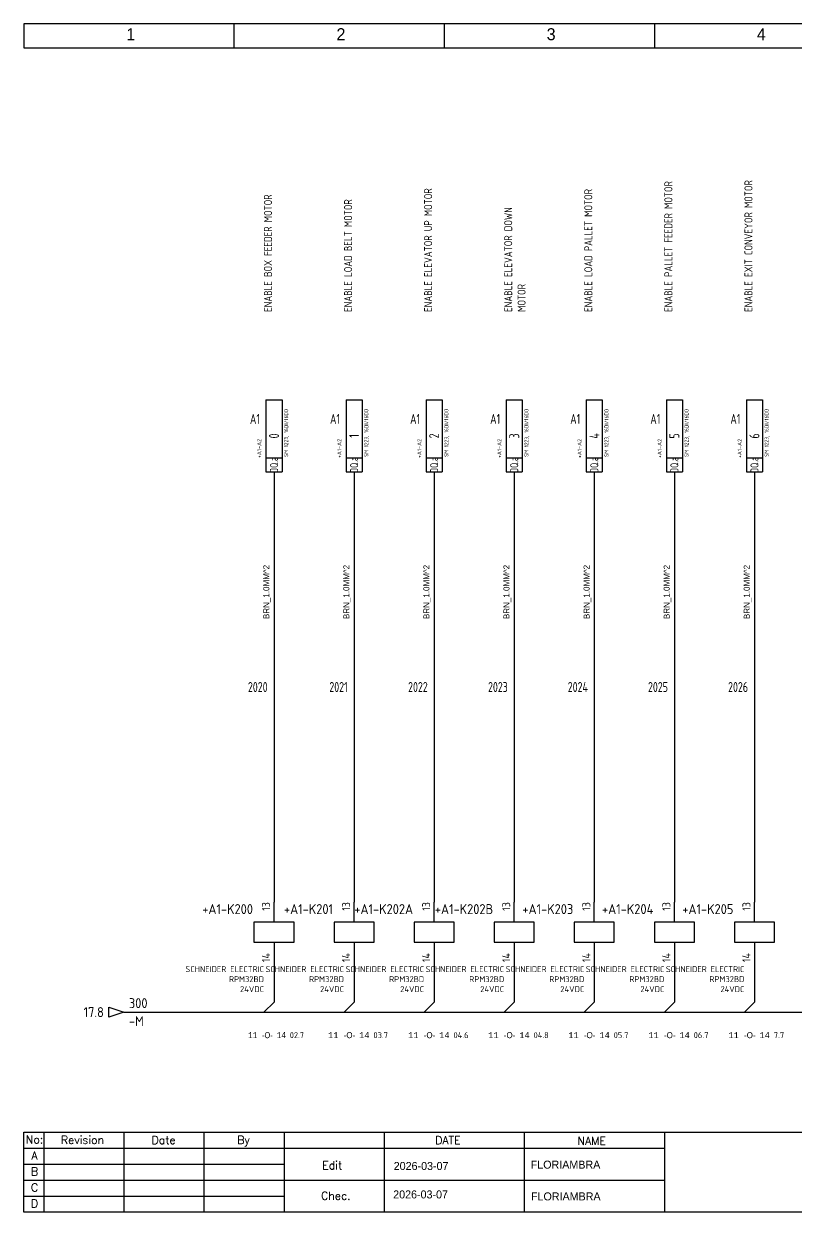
# Model space of a CAD drawing. Header units: millimetres. Extents: x 0 to 420, y 0 to 297.
# Drawn here: x 0 to 192.9, y 0 to 297 of the extents above; entities that cross this region are included whole.
import ezdxf
from ezdxf.enums import TextEntityAlignment as Align

# ---------------------------------------------------------------- set-up
doc = ezdxf.new("R2010")
doc.units = ezdxf.units.MM
doc.header["$LTSCALE"] = 6
for name, color, linetype in [('025', 1, 'Continuous'), ('05', 6, 'Continuous'), ('BLU_1.0mm^2', 5, 'Continuous'), ('BRN_1.0mm^2', 14, 'Continuous'), ('DESC', 1, 'Continuous'), ('DESCCHILD', 212, 'Continuous'), ('LOC', 8, 'Continuous'), ('MISC', 2, 'Continuous'), ('SYMS', 7, 'Continuous'), ('TAGS', 51, 'Continuous'), ('TERMS', 4, 'Continuous'), ('WIRENO', 70, 'Continuous'), ('WIREREF_DEST', 61, 'Continuous'), ('XREF', 7, 'Continuous')]:
    doc.layers.add(name, color=color, linetype=linetype)
doc.styles.add('WD', font='romans.shx')
doc.styles.add('WD_IEC', font='ISOCP2.shx', dxfattribs={"width": 0.9, "height": 4})

# ---------------------------------------------------------------- blocks, each defined once
blk = doc.blocks.new('IEC_tblock_a3_floriambra')
at = {"layer": '05'}
for p, q in [((-840, 0), (-840, 20)), ((-840, 0), (-840, 20)), ((-840, 20), (-420, 20)), ((-835, 20), (-835, 0)), ((-815, 20), (-815, 0)), ((-795, 20), (-795, 0)), ((-775, 20), (-775, 0)), ((-750, 20), (-750, 0)), ((-715, 20), (-715, 0)), ((-680, 20), (-680, 0)), ((-645, 20), (-645, 0)), ((-545, 20), (-545, 0)), ((-420, 20), (-445, 20)), ((-445, 20), (-445, 0)), ((-445, 20), (-445, 15)), ((-420, 20), (-420, 0)), ((-840, 16), (-775, 16)), ((-775, 16), (-680, 16)), ((-445, 15), (-420, 15)), ((-840, 12), (-775, 12)), ((-545, 10), (-445, 10)), ((-495, 10), (-495, 0)), ((-445, 10), (-420, 10)), ((-840, 8), (-775, 8)), ((-775, 8), (-680, 8)), ((-840, 4), (-775, 4)), ((-445, 5), (-420, 5)), ((-420, 5), (-432.5, 5)), ((-432.5, 5), (-432.5, 0)), ((-420, 0), (-840, 0))]:
    blk.add_line(p, q, dxfattribs=at)
at = {"flags": 4}
for tag, p, height in [('SCALA', (-432.21, 16.54), 1.5), ('DESCRIPT_PROYECT', (-642.46, 13.18), 3), ('CODIGO_PROYECT', (-542.84, 14.13), 2), ('FECHA_CREA', (-747.6, 10.56), 2), ('AUTHOR', (-713.38, 10.89), 2), ('INSTALACION', (-441.74, 11.01), 2), ('DESCRIPCION_1', (-642.34, 8.1), 3), ('DESCRIPCION_2', (-642.22, 3.39), 3), ('LOCALIZACION', (-441.61, 6.6), 2), ('FECHA_EDIT', (-747.73, 3.45), 2), ('REVISADO', (-713.31, 2.96), 2), ('ARCHIVO', (-542.76, 1.55), 2), ('COMENTARIO', (-492.87, 1.14), 2), ('PAG', (-429.4, 1.2), 2)]:
    blk.add_attdef(tag, p, '', height=height, dxfattribs=at)
at = {"layer": '025', "style": 'WD'}
for s, p in [('No:', (-837.31, 17.19)), ('Revision', (-825.33, 17.07)), ('Date', (-805.08, 17.05)), ('By', (-785.09, 17.06)), ('NAME', (-698.14, 16.82)), ('SCALE', (-439.33, 16.45)), ('A', (-837.31, 13.19)), ('B', (-837.31, 9.19)), ('C', (-837.31, 5.19)), ('D', (-837.31, 1.19))]:
    blk.add_text(s, height=2, dxfattribs=at).set_placement(p, align=Align.CENTER)
for s, p in [('DATE', (-737.24, 16.98)), ('Edit', (-765.46, 10.72)), ('Chec.', (-765.74, 3.12)), ('SHEETS', (-444.15, 1.23))]:
    blk.add_text(s, height=2, dxfattribs=at).set_placement(p)
blk = doc.blocks.new('PLCIOO3V')
for p, q in [((-2, 18), (-2, 0)), ((-2, 18), (2, 18)), ((2, 18), (2, 0)), ((-2, 3.5), (2, 3.5)), ((-2, 0), (2, 0))]:
    blk.add_line(p, q)
at = {"style": 'WD_IEC', "width": 0.9}
blk.add_attdef('TERMDESC01L', text='', height=2, rotation=90, dxfattribs=at).set_placement((2.25, 42.5), align=Align.TOP_RIGHT)
at = {"style": 'WD_IEC'}
for tag, height, width, p in [('MFG', 2.5, 0.8, (-7, 32.5)), ('DESC', 2.5, 0.8, (-4, 32.5)), ('DESCA01', 2.5, 0.9, (-0.5, 32.5)), ('DESCB01', 2.5, 0.9, (2.5, 32.5)), ('DESCD01', 2.5, 0.9, (5.53, 32.5)), ('DESCE01', 2.5, 0.9, (8.53, 32.5)), ('CAT', 2.5, 0.9, (-7, 25.5)), ('DESCC01', 1, 0.9, (3.54, 15.8))]:
    blk.add_attdef(tag, text='', height=height, rotation=90, dxfattribs=dict(at, width=width)).set_placement(p, align=Align.RIGHT)
at = {"style": 'WD_IEC', "width": 0.8}
for tag, p in [('INST', (-3.5, 15.5)), ('LOC', (-3.5, 12))]:
    blk.add_attdef(tag, text='', height=2.5, dxfattribs=at).set_placement(p, align=Align.RIGHT)
at = {"style": 'WD_IEC', "width": 0.9}
blk.add_attdef('LINE1', text='', height=2.5, rotation=90, dxfattribs=at).set_placement((-16, 10), align=Align.CENTER)
blk.add_attdef('LINE2', text='', height=2.5, rotation=90, dxfattribs=at).set_placement((-16, 10), align=Align.TOP_CENTER)
at = {"style": 'WD_IEC', "width": 0.8}
for tag, height, p in [('TAGA01', 2.5, (0, 9)), ('TERM01L', 2, (0, 1.75))]:
    blk.add_attdef(tag, text='', height=height, rotation=90, dxfattribs=at).set_placement(p, align=Align.MIDDLE)
at = {"style": 'WD_IEC'}
blk.add_attdef('TAG1', text='', height=1, rotation=90, dxfattribs=at).set_placement((-3.18, 8.27), align=Align.RIGHT)
at = {"linetype": 'Continuous', "style": 'WD_IEC', "flags": 9}
for tag, p in [('ASSYCODE', (-2.39, 7.82)), ('FAMILY', (-2.39, 1.32))]:
    blk.add_attdef(tag, text='', height=0.16, rotation=90, dxfattribs=at).set_placement(p, align=Align.CENTER)
at = {"style": 'WD_IEC', "flags": 1}
blk.add_attdef('X8TERM01L', (0, 0), '', height=0.16, rotation=90, dxfattribs=at)
blk = doc.blocks.new('HA1D3')
blk.add_lwpolyline([(0, 0), (-3.75, -1.25), (-3.75, 1.25)], close=True)
at = {"style": 'WD_IEC'}
for tag, p, height, flags in [('WIRENO', (1.25, 1), 2.5, 8), ('X1TERM01', (0, 0), 0.32, 1)]:
    blk.add_attdef(tag, p, '', height=height, dxfattribs=dict(at, flags=flags))
blk.add_attdef('XREF', text='', height=2.5, dxfattribs=at).set_placement((-5, 0), align=Align.MIDDLE_RIGHT)
at = {"style": 'WD_IEC', "flags": 1}
blk.add_attdef('SIGCODE', text='', height=1, dxfattribs=at).set_placement((-2.5, 1.8), align=Align.RIGHT)
at = {"style": 'WD_IEC'}
blk.add_attdef('DESC1', text='', height=2.5, dxfattribs=at).set_placement((1.25, -1), align=Align.TOP_LEFT)
blk = doc.blocks.new('HT0_412')
for p, q in [((0, 2.5), (-2.5, 0)), ((-2.5, 0), (2.5, 0))]:
    blk.add_line(p, q)
at = {"style": 'WD_IEC', "flags": 1}
for tag, p in [('X4TERM01', (-2.5, 0)), ('WDWSEQ', (-2.1, 1.03)), ('X2TERM01', (0, 2.5)), ('X1TERM01', (2.5, 0))]:
    blk.add_attdef(tag, p, '', height=0.4, dxfattribs=at)
blk = doc.blocks.new('VCR1')
for p, q in [((0, 2.5), (0, 7.5)), ((0, -2.5), (0, -7.5))]:
    blk.add_line(p, q)
blk.add_lwpolyline([(-5, 2.5), (-5, -2.5), (5, -2.5), (5, 2.5)], close=True)
at = {"style": 'WD_IEC'}
for tag, p in [('INST', (-5.25, 11.5)), ('LOC', (-5.25, 8)), ('TAG1', (-5.25, 4.5)), ('DESC1', (-5.25, -6.85)), ('DESC2', (-5.25, -10.35)), ('DESC3', (-5.25, -13.85))]:
    blk.add_attdef(tag, text='', height=2.5, dxfattribs=at).set_placement(p, align=Align.RIGHT)
blk.add_attdef('TERM01', text='', height=2, rotation=90, dxfattribs=at).set_placement((-1, 7.5), align=Align.RIGHT)
at = {"style": 'WD_IEC', "flags": 1}
for tag, p, height in [('X2TERM01', (0, 7.5), 0.32), ('X4LINK', (-5, 0), 0.32), ('X1LINK', (5, 0), 0.32), ('ASSYCODE', (1, -4), 1), ('FAMILY', (1, -5.5), 1), ('X8TERM02', (0, -7.5), 0.32), ('CATDESC', (1, -7), 1)]:
    blk.add_attdef(tag, p, '', height=height, dxfattribs=at)
at = {"style": 'WD_IEC', "flags": 9}
for tag, p in [('MFG', (-6, 1)), ('CAT', (-6, -1.5))]:
    blk.add_attdef(tag, text='', height=1.5, dxfattribs=at).set_placement(p, align=Align.RIGHT)
at = {"style": 'WD_IEC'}
blk.add_attdef('TERM02', (-1, -7.5), '', height=2, rotation=90, dxfattribs=at)
at = {"lineweight": 9, "style": 'WD_IEC'}
for tag, p in [('NO', (-5.5, -16.5)), ('NC', (-5.5, -20))]:
    blk.add_attdef(tag, text='', height=2.5, dxfattribs=at).set_placement(p, align=Align.TOP_RIGHT)
for tag, p in [('XREFNO', (-4, -16.5)), ('XREFNC', (-4, -20))]:
    blk.add_attdef(tag, text='', height=2.5, dxfattribs=at).set_placement(p, align=Align.TOP_LEFT)
blk = doc.blocks.new('WD_WNV')
at = {"linetype": 'Continuous', "style": 'WD_IEC', "width": 0.8}
blk.add_attdef('WIRENO', text='', height=2.5, dxfattribs=at).set_placement((-1.6, 0), align=Align.MIDDLE_RIGHT)
at = {"style": 'WD_IEC', "flags": 1}
for tag, p in [('W08USER', (-1, 0.375)), ('W04USER', (-1, 0.875)), ('W05USER', (-1, 0.75)), ('W09USER', (-1, 0.25)), ('W03USER', (-1, 1)), ('W06USER', (-1, 0.625)), ('W07USER', (-1, 0.5)), ('W02USER', (-1, 1.125)), ('W01USER', (-1, 1.25)), ('W10USER', (-1, 0.125))]:
    blk.add_attdef(tag, text='', height=0.08, dxfattribs=at).set_placement(p, align=Align.CENTER)

msp = doc.modelspace()

# ---------------------------------------------------------------- linework, layer by layer
at = {"layer": '05'}
for p, q in [((0, 297), (0, 291)), ((420, 297), (0, 297)), ((52.5, 297), (52.5, 291)), ((105, 297), (105, 291)), ((157.5, 297), (157.5, 291)), ((0, 291), (420, 291))]:
    msp.add_line(p, q, dxfattribs=at)
at = {"layer": 'BLU_1.0mm^2'}
for p, q in [((62.5, 62.5), (62.5, 52.5)), ((82.5, 62.5), (82.5, 52.5)), ((102.5, 62.5), (102.5, 52.5)), ((122.5, 62.5), (122.5, 52.5)), ((142.5, 62.5), (142.5, 52.5)), ((162.5, 62.5), (162.5, 52.5)), ((182.5, 62.5), (182.5, 52.5)), ((25, 50), (60, 50)), ((65, 50), (80, 50)), ((85, 50), (100, 50)), ((105, 50), (120, 50)), ((125, 50), (140, 50)), ((145, 50), (160, 50)), ((165, 50), (180, 50)), ((185, 50), (220, 50))]:
    msp.add_line(p, q, dxfattribs=at)
at = {"layer": 'BRN_1.0mm^2'}
for p, q in [((62.5, 185), (62.5, 77.5)), ((82.5, 185), (82.5, 77.5)), ((102.5, 185), (102.5, 77.5)), ((122.5, 185), (122.5, 77.5)), ((142.5, 185), (142.5, 77.5)), ((162.5, 185), (162.5, 77.5)), ((182.5, 185), (182.5, 77.5))]:
    msp.add_line(p, q, dxfattribs=at)

# ---------------------------------------------------------------- block references
ref = msp.add_blockref('IEC_tblock_a3_floriambra', (840, 0))
ref.add_attrib('FECHA_EDIT', '2026-03-07', (92.27, 3.45), dxfattribs={"height": 2})
ref.add_attrib('FECHA_CREA', '2026-03-07', (92.4, 10.56), dxfattribs={"height": 2})
ref.add_attrib('REVISADO', 'FLORIAMBRA', (126.69, 2.96), dxfattribs={"height": 2})
ref.add_attrib('AUTHOR', 'FLORIAMBRA', (126.62, 10.89), dxfattribs={"height": 2})
ref.add_attrib('DESCRIPCION_2', '6ES7223-1BL32-0XB0', (197.78, 3.39), dxfattribs={"height": 3})
ref.add_attrib('DESCRIPCION_1', 'SM 1223, 16DI/16DO', (197.66, 8.1), dxfattribs={"height": 3})
ref.add_attrib('DESCRIPT_PROYECT', 'PLC DIGITAL OUTPUTS', (197.54, 13.18), dxfattribs={"height": 3})
ref.add_attrib('CODIGO_PROYECT', 'FA001', (297.16, 14.13), dxfattribs={"height": 2})
ref.add_attrib('ARCHIVO', '18-OUTPUTDO6ES7215-1AG40-0XB0', (297.24, 1.55), dxfattribs={"height": 2})
ref.add_attrib('COMENTARIO', '----', (347.13, 1.14), dxfattribs={"height": 2})
ref.add_attrib('PAG', '18', (410.6, 1.2), dxfattribs={"height": 2})
ref.add_attrib('SCALA', '1:1', (407.79, 16.54), dxfattribs={"height": 1.5})
at = {"layer": 'BLU_1.0mm^2'}
for p in [(62.5, 50), (82.5, 50), (102.5, 50), (122.5, 50), (142.5, 50), (162.5, 50), (182.5, 50)]:
    msp.add_blockref('HT0_412', p, dxfattribs=at)
at = {"layer": 'SYMS'}
ref = msp.add_blockref('PLCIOO3V', (62.5, 185), dxfattribs=at)
ref.add_attrib('TERM01L', 'DQ.a', dxfattribs={"layer": 'TERMS', "height": 2, "rotation": 90, "style": 'WD_IEC', "width": 0.8}).set_placement((62.5, 186.75), align=Align.MIDDLE)
ref.add_attrib('DESCC01', 'SM 1223, 16DI/16DO', dxfattribs={"layer": 'DESC', "height": 1, "rotation": 90, "style": 'WD_IEC', "width": 0.9}).set_placement((66.04, 200.8), align=Align.RIGHT)
ref.add_attrib('LOC', 'A1', dxfattribs={"layer": 'LOC', "height": 2.5, "style": 'WD_IEC', "width": 0.8}).set_placement((59, 197), align=Align.RIGHT)
ref.add_attrib('TAGA01', '0', dxfattribs={"layer": 'TAGS', "height": 2.5, "rotation": 90, "style": 'WD_IEC', "width": 0.8}).set_placement((62.5, 194), align=Align.MIDDLE)
ref.add_attrib('TAG1', '+A1-A2', dxfattribs={"layer": 'TAGS', "height": 1, "rotation": 90, "style": 'WD_IEC'}).set_placement((59.32, 193.27), align=Align.RIGHT)
ref = msp.add_blockref('PLCIOO3V', (82.5, 185), dxfattribs=at)
ref.add_attrib('TERM01L', 'DQ.a', dxfattribs={"layer": 'TERMS', "height": 2, "rotation": 90, "style": 'WD_IEC', "width": 0.8}).set_placement((82.5, 186.75), align=Align.MIDDLE)
ref.add_attrib('DESCC01', 'SM 1223, 16DI/16DO', dxfattribs={"layer": 'DESC', "height": 1, "rotation": 90, "style": 'WD_IEC', "width": 0.9}).set_placement((86.04, 200.8), align=Align.RIGHT)
ref.add_attrib('LOC', 'A1', dxfattribs={"layer": 'LOC', "height": 2.5, "style": 'WD_IEC', "width": 0.8}).set_placement((79, 197), align=Align.RIGHT)
ref.add_attrib('TAGA01', '1', dxfattribs={"layer": 'TAGS', "height": 2.5, "rotation": 90, "style": 'WD_IEC', "width": 0.8}).set_placement((82.5, 194), align=Align.MIDDLE)
ref.add_attrib('TAG1', '+A1-A2', dxfattribs={"layer": 'TAGS', "height": 1, "rotation": 90, "style": 'WD_IEC'}).set_placement((79.32, 193.27), align=Align.RIGHT)
ref = msp.add_blockref('PLCIOO3V', (102.5, 185), dxfattribs=at)
ref.add_attrib('TERM01L', 'DQ.a', dxfattribs={"layer": 'TERMS', "height": 2, "rotation": 90, "style": 'WD_IEC', "width": 0.8}).set_placement((102.5, 186.75), align=Align.MIDDLE)
ref.add_attrib('DESCC01', 'SM 1223, 16DI/16DO', dxfattribs={"layer": 'DESC', "height": 1, "rotation": 90, "style": 'WD_IEC', "width": 0.9}).set_placement((106.04, 200.8), align=Align.RIGHT)
ref.add_attrib('LOC', 'A1', dxfattribs={"layer": 'LOC', "height": 2.5, "style": 'WD_IEC', "width": 0.8}).set_placement((99, 197), align=Align.RIGHT)
ref.add_attrib('TAGA01', '2', dxfattribs={"layer": 'TAGS', "height": 2.5, "rotation": 90, "style": 'WD_IEC', "width": 0.8}).set_placement((102.5, 194), align=Align.MIDDLE)
ref.add_attrib('TAG1', '+A1-A2', dxfattribs={"layer": 'TAGS', "height": 1, "rotation": 90, "style": 'WD_IEC'}).set_placement((99.32, 193.27), align=Align.RIGHT)
ref = msp.add_blockref('PLCIOO3V', (122.5, 185), dxfattribs=at)
ref.add_attrib('TERM01L', 'DQ.a', dxfattribs={"layer": 'TERMS', "height": 2, "rotation": 90, "style": 'WD_IEC', "width": 0.8}).set_placement((122.5, 186.75), align=Align.MIDDLE)
ref.add_attrib('DESCC01', 'SM 1223, 16DI/16DO', dxfattribs={"layer": 'DESC', "height": 1, "rotation": 90, "style": 'WD_IEC', "width": 0.9}).set_placement((126.04, 200.8), align=Align.RIGHT)
ref.add_attrib('LOC', 'A1', dxfattribs={"layer": 'LOC', "height": 2.5, "style": 'WD_IEC', "width": 0.8}).set_placement((119, 197), align=Align.RIGHT)
ref.add_attrib('TAGA01', '3', dxfattribs={"layer": 'TAGS', "height": 2.5, "rotation": 90, "style": 'WD_IEC', "width": 0.8}).set_placement((122.5, 194), align=Align.MIDDLE)
ref.add_attrib('TAG1', '+A1-A2', dxfattribs={"layer": 'TAGS', "height": 1, "rotation": 90, "style": 'WD_IEC'}).set_placement((119.32, 193.27), align=Align.RIGHT)
ref = msp.add_blockref('PLCIOO3V', (142.5, 185), dxfattribs=at)
ref.add_attrib('TERM01L', 'DQ.a', dxfattribs={"layer": 'TERMS', "height": 2, "rotation": 90, "style": 'WD_IEC', "width": 0.8}).set_placement((142.5, 186.75), align=Align.MIDDLE)
ref.add_attrib('DESCC01', 'SM 1223, 16DI/16DO', dxfattribs={"layer": 'DESC', "height": 1, "rotation": 90, "style": 'WD_IEC', "width": 0.9}).set_placement((146.04, 200.8), align=Align.RIGHT)
ref.add_attrib('LOC', 'A1', dxfattribs={"layer": 'LOC', "height": 2.5, "style": 'WD_IEC', "width": 0.8}).set_placement((139, 197), align=Align.RIGHT)
ref.add_attrib('TAGA01', '4', dxfattribs={"layer": 'TAGS', "height": 2.5, "rotation": 90, "style": 'WD_IEC', "width": 0.8}).set_placement((142.5, 194), align=Align.MIDDLE)
ref.add_attrib('TAG1', '+A1-A2', dxfattribs={"layer": 'TAGS', "height": 1, "rotation": 90, "style": 'WD_IEC'}).set_placement((139.32, 193.27), align=Align.RIGHT)
ref = msp.add_blockref('PLCIOO3V', (162.5, 185), dxfattribs=at)
ref.add_attrib('TERM01L', 'DQ.a', dxfattribs={"layer": 'TERMS', "height": 2, "rotation": 90, "style": 'WD_IEC', "width": 0.8}).set_placement((162.5, 186.75), align=Align.MIDDLE)
ref.add_attrib('DESCC01', 'SM 1223, 16DI/16DO', dxfattribs={"layer": 'DESC', "height": 1, "rotation": 90, "style": 'WD_IEC', "width": 0.9}).set_placement((166.04, 200.8), align=Align.RIGHT)
ref.add_attrib('LOC', 'A1', dxfattribs={"layer": 'LOC', "height": 2.5, "style": 'WD_IEC', "width": 0.8}).set_placement((159, 197), align=Align.RIGHT)
ref.add_attrib('TAGA01', '5', dxfattribs={"layer": 'TAGS', "height": 2.5, "rotation": 90, "style": 'WD_IEC', "width": 0.8}).set_placement((162.5, 194), align=Align.MIDDLE)
ref.add_attrib('TAG1', '+A1-A2', dxfattribs={"layer": 'TAGS', "height": 1, "rotation": 90, "style": 'WD_IEC'}).set_placement((159.32, 193.27), align=Align.RIGHT)
ref = msp.add_blockref('PLCIOO3V', (182.5, 185), dxfattribs=at)
ref.add_attrib('TERM01L', 'DQ.a', dxfattribs={"layer": 'TERMS', "height": 2, "rotation": 90, "style": 'WD_IEC', "width": 0.8}).set_placement((182.5, 186.75), align=Align.MIDDLE)
ref.add_attrib('DESCC01', 'SM 1223, 16DI/16DO', dxfattribs={"layer": 'DESC', "height": 1, "rotation": 90, "style": 'WD_IEC', "width": 0.9}).set_placement((186.04, 200.8), align=Align.RIGHT)
ref.add_attrib('LOC', 'A1', dxfattribs={"layer": 'LOC', "height": 2.5, "style": 'WD_IEC', "width": 0.8}).set_placement((179, 197), align=Align.RIGHT)
ref.add_attrib('TAGA01', '6', dxfattribs={"layer": 'TAGS', "height": 2.5, "rotation": 90, "style": 'WD_IEC', "width": 0.8}).set_placement((182.5, 194), align=Align.MIDDLE)
ref.add_attrib('TAG1', '+A1-A2', dxfattribs={"layer": 'TAGS', "height": 1, "rotation": 90, "style": 'WD_IEC'}).set_placement((179.32, 193.27), align=Align.RIGHT)
ref = msp.add_blockref('VCR1', (62.5, 70), dxfattribs=at)
ref.add_attrib('TERM02', '14', (61.5, 62.5), dxfattribs={"layer": 'TERMS', "height": 2, "rotation": 90, "style": 'WD_IEC'})
ref.add_attrib('TERM01', '13', dxfattribs={"layer": 'TERMS', "height": 2, "rotation": 90, "style": 'WD_IEC'}).set_placement((61.5, 77.5), align=Align.RIGHT)
ref.add_attrib('DESC3', '24VDC', dxfattribs={"layer": 'DESC', "height": 1.5, "style": 'WD_IEC'}).set_placement((60, 55), align=Align.RIGHT)
ref.add_attrib('DESC2', 'RPM32BD', dxfattribs={"layer": 'DESC', "height": 1.5, "style": 'WD_IEC'}).set_placement((60, 57.5), align=Align.RIGHT)
ref.add_attrib('DESC1', 'SCHNEIDER ELECTRIC', dxfattribs={"layer": 'DESC', "height": 1.5, "style": 'WD_IEC'}).set_placement((60, 60), align=Align.RIGHT)
ref.add_attrib('TAG1', '+A1-K200', dxfattribs={"layer": 'TAGS', "height": 2.5, "style": 'WD_IEC'}).set_placement((57.25, 74.5), align=Align.RIGHT)
ref = msp.add_blockref('VCR1', (82.5, 70), dxfattribs=at)
ref.add_attrib('TERM02', '14', (81.5, 62.5), dxfattribs={"layer": 'TERMS', "height": 2, "rotation": 90, "style": 'WD_IEC'})
ref.add_attrib('TERM01', '13', dxfattribs={"layer": 'TERMS', "height": 2, "rotation": 90, "style": 'WD_IEC'}).set_placement((81.5, 77.5), align=Align.RIGHT)
ref.add_attrib('DESC3', '24VDC', dxfattribs={"layer": 'DESC', "height": 1.5, "style": 'WD_IEC'}).set_placement((80, 55), align=Align.RIGHT)
ref.add_attrib('DESC2', 'RPM32BD', dxfattribs={"layer": 'DESC', "height": 1.5, "style": 'WD_IEC'}).set_placement((80, 57.5), align=Align.RIGHT)
ref.add_attrib('DESC1', 'SCHNEIDER ELECTRIC', dxfattribs={"layer": 'DESC', "height": 1.5, "style": 'WD_IEC'}).set_placement((80, 60), align=Align.RIGHT)
ref.add_attrib('TAG1', '+A1-K201', dxfattribs={"layer": 'TAGS', "height": 2.5, "style": 'WD_IEC'}).set_placement((77.25, 74.5), align=Align.RIGHT)
ref = msp.add_blockref('VCR1', (102.5, 70), dxfattribs=at)
ref.add_attrib('TERM02', '14', (101.5, 62.5), dxfattribs={"layer": 'TERMS', "height": 2, "rotation": 90, "style": 'WD_IEC'})
ref.add_attrib('TERM01', '13', dxfattribs={"layer": 'TERMS', "height": 2, "rotation": 90, "style": 'WD_IEC'}).set_placement((101.5, 77.5), align=Align.RIGHT)
ref.add_attrib('DESC3', '24VDC', dxfattribs={"layer": 'DESC', "height": 1.5, "style": 'WD_IEC'}).set_placement((100, 55), align=Align.RIGHT)
ref.add_attrib('DESC2', 'RPM32BD', dxfattribs={"layer": 'DESC', "height": 1.5, "style": 'WD_IEC'}).set_placement((100, 57.5), align=Align.RIGHT)
ref.add_attrib('DESC1', 'SCHNEIDER ELECTRIC', dxfattribs={"layer": 'DESC', "height": 1.5, "style": 'WD_IEC'}).set_placement((100, 60), align=Align.RIGHT)
ref.add_attrib('TAG1', '+A1-K202A', dxfattribs={"layer": 'TAGS', "height": 2.5, "style": 'WD_IEC'}).set_placement((97.25, 74.5), align=Align.RIGHT)
ref = msp.add_blockref('VCR1', (122.5, 70), dxfattribs=at)
ref.add_attrib('TERM02', '14', (121.5, 62.5), dxfattribs={"layer": 'TERMS', "height": 2, "rotation": 90, "style": 'WD_IEC'})
ref.add_attrib('TERM01', '13', dxfattribs={"layer": 'TERMS', "height": 2, "rotation": 90, "style": 'WD_IEC'}).set_placement((121.5, 77.5), align=Align.RIGHT)
ref.add_attrib('DESC3', '24VDC', dxfattribs={"layer": 'DESC', "height": 1.5, "style": 'WD_IEC'}).set_placement((120, 55), align=Align.RIGHT)
ref.add_attrib('DESC2', 'RPM32BD', dxfattribs={"layer": 'DESC', "height": 1.5, "style": 'WD_IEC'}).set_placement((120, 57.5), align=Align.RIGHT)
ref.add_attrib('DESC1', 'SCHNEIDER ELECTRIC', dxfattribs={"layer": 'DESC', "height": 1.5, "style": 'WD_IEC'}).set_placement((120, 60), align=Align.RIGHT)
ref.add_attrib('TAG1', '+A1-K202B', dxfattribs={"layer": 'TAGS', "height": 2.5, "style": 'WD_IEC'}).set_placement((117.25, 74.5), align=Align.RIGHT)
ref = msp.add_blockref('VCR1', (142.5, 70), dxfattribs=at)
ref.add_attrib('TERM02', '14', (141.5, 62.5), dxfattribs={"layer": 'TERMS', "height": 2, "rotation": 90, "style": 'WD_IEC'})
ref.add_attrib('TERM01', '13', dxfattribs={"layer": 'TERMS', "height": 2, "rotation": 90, "style": 'WD_IEC'}).set_placement((141.5, 77.5), align=Align.RIGHT)
ref.add_attrib('DESC3', '24VDC', dxfattribs={"layer": 'DESC', "height": 1.5, "style": 'WD_IEC'}).set_placement((140, 55), align=Align.RIGHT)
ref.add_attrib('DESC2', 'RPM32BD', dxfattribs={"layer": 'DESC', "height": 1.5, "style": 'WD_IEC'}).set_placement((140, 57.5), align=Align.RIGHT)
ref.add_attrib('DESC1', 'SCHNEIDER ELECTRIC', dxfattribs={"layer": 'DESC', "height": 1.5, "style": 'WD_IEC'}).set_placement((140, 60), align=Align.RIGHT)
ref.add_attrib('TAG1', '+A1-K203', dxfattribs={"layer": 'TAGS', "height": 2.5, "style": 'WD_IEC'}).set_placement((137.25, 74.5), align=Align.RIGHT)
ref = msp.add_blockref('VCR1', (162.5, 70), dxfattribs=at)
ref.add_attrib('TERM02', '14', (161.5, 62.5), dxfattribs={"layer": 'TERMS', "height": 2, "rotation": 90, "style": 'WD_IEC'})
ref.add_attrib('TERM01', '13', dxfattribs={"layer": 'TERMS', "height": 2, "rotation": 90, "style": 'WD_IEC'}).set_placement((161.5, 77.5), align=Align.RIGHT)
ref.add_attrib('DESC3', '24VDC', dxfattribs={"layer": 'DESC', "height": 1.5, "style": 'WD_IEC'}).set_placement((160, 55), align=Align.RIGHT)
ref.add_attrib('DESC2', 'RPM32BD', dxfattribs={"layer": 'DESC', "height": 1.5, "style": 'WD_IEC'}).set_placement((160, 57.5), align=Align.RIGHT)
ref.add_attrib('DESC1', 'SCHNEIDER ELECTRIC', dxfattribs={"layer": 'DESC', "height": 1.5, "style": 'WD_IEC'}).set_placement((160, 60), align=Align.RIGHT)
ref.add_attrib('TAG1', '+A1-K204', dxfattribs={"layer": 'TAGS', "height": 2.5, "style": 'WD_IEC'}).set_placement((157.25, 74.5), align=Align.RIGHT)
ref = msp.add_blockref('VCR1', (182.5, 70), dxfattribs=at)
ref.add_attrib('TERM02', '14', (181.5, 62.5), dxfattribs={"layer": 'TERMS', "height": 2, "rotation": 90, "style": 'WD_IEC'})
ref.add_attrib('TERM01', '13', dxfattribs={"layer": 'TERMS', "height": 2, "rotation": 90, "style": 'WD_IEC'}).set_placement((181.5, 77.5), align=Align.RIGHT)
ref.add_attrib('DESC3', '24VDC', dxfattribs={"layer": 'DESC', "height": 1.5, "style": 'WD_IEC'}).set_placement((180, 55), align=Align.RIGHT)
ref.add_attrib('DESC2', 'RPM32BD', dxfattribs={"layer": 'DESC', "height": 1.5, "style": 'WD_IEC'}).set_placement((180, 57.5), align=Align.RIGHT)
ref.add_attrib('DESC1', 'SCHNEIDER ELECTRIC', dxfattribs={"layer": 'DESC', "height": 1.5, "style": 'WD_IEC'}).set_placement((180, 60), align=Align.RIGHT)
ref.add_attrib('TAG1', '+A1-K205', dxfattribs={"layer": 'TAGS', "height": 2.5, "style": 'WD_IEC'}).set_placement((177.25, 74.5), align=Align.RIGHT)
ref = msp.add_blockref('HA1D3', (25, 50), dxfattribs=at)
ref.add_attrib('XREF', '17.8', dxfattribs={"layer": 'XREF', "height": 2.5, "style": 'WD_IEC'}).set_placement((20, 50), align=Align.MIDDLE_RIGHT)
ref.add_attrib('DESC1', '-M', dxfattribs={"layer": 'DESC', "height": 2.5, "style": 'WD_IEC'}).set_placement((26.25, 49), align=Align.TOP_LEFT)
ref.add_attrib('WIRENO', '300', (26.25, 51), dxfattribs={"layer": 'WIREREF_DEST', "height": 2.5, "style": 'WD_IEC', "flags": 8})
at = {"layer": 'WIRENO'}
ref = msp.add_blockref('WD_WNV', (62.5, 131.25), dxfattribs=at)
ref.add_attrib('WIRENO', '2020', dxfattribs={"linetype": 'Continuous', "height": 2.5, "style": 'WD_IEC', "width": 0.8}).set_placement((60.9, 131.25), align=Align.MIDDLE_RIGHT)
ref = msp.add_blockref('WD_WNV', (82.5, 131.25), dxfattribs=at)
ref.add_attrib('WIRENO', '2021', dxfattribs={"linetype": 'Continuous', "height": 2.5, "style": 'WD_IEC', "width": 0.8}).set_placement((80.9, 131.25), align=Align.MIDDLE_RIGHT)
ref = msp.add_blockref('WD_WNV', (102.5, 131.25), dxfattribs=at)
ref.add_attrib('WIRENO', '2022', dxfattribs={"linetype": 'Continuous', "height": 2.5, "style": 'WD_IEC', "width": 0.8}).set_placement((100.9, 131.25), align=Align.MIDDLE_RIGHT)
ref = msp.add_blockref('WD_WNV', (122.5, 131.25), dxfattribs=at)
ref.add_attrib('WIRENO', '2023', dxfattribs={"linetype": 'Continuous', "height": 2.5, "style": 'WD_IEC', "width": 0.8}).set_placement((120.9, 131.25), align=Align.MIDDLE_RIGHT)
ref = msp.add_blockref('WD_WNV', (142.5, 131.25), dxfattribs=at)
ref.add_attrib('WIRENO', '2024', dxfattribs={"linetype": 'Continuous', "height": 2.5, "style": 'WD_IEC', "width": 0.8}).set_placement((140.9, 131.25), align=Align.MIDDLE_RIGHT)
ref = msp.add_blockref('WD_WNV', (162.5, 131.25), dxfattribs=at)
ref.add_attrib('WIRENO', '2025', dxfattribs={"linetype": 'Continuous', "height": 2.5, "style": 'WD_IEC', "width": 0.8}).set_placement((160.9, 131.25), align=Align.MIDDLE_RIGHT)
ref = msp.add_blockref('WD_WNV', (182.5, 131.25), dxfattribs=at)
ref.add_attrib('WIRENO', '2026', dxfattribs={"linetype": 'Continuous', "height": 2.5, "style": 'WD_IEC', "width": 0.8}).set_placement((180.9, 131.25), align=Align.MIDDLE_RIGHT)

# ---------------------------------------------------------------- texts
at = {"layer": '05', "char_height": 3, "attachment_point": 1}
for s, insert in [('1', (25.61, 295.89)), ('2', (78.11, 295.89)), ('3', (130.61, 295.89)), ('4', (183.11, 295.89))]:
    msp.add_mtext_dynamic_manual_height_columns(s, width=14.5619, gutter_width=12.5, heights=[0], dxfattribs=dict(at, insert=insert))
at = {"layer": 'DESCCHILD', "char_height": 2, "attachment_point": 1, "rotation": 90, "style": 'WD_IEC'}
for s, insert in [('ENABLE ELEVATOR UP MOTOR', (100, 225)), ('ENABLE LOAD PALLET MOTOR', (140, 225)), ('ENABLE PALLET FEEDER MOTOR', (160, 225)), ('ENABLE EXIT CONVEYOR MOTOR', (180, 225)), ('ENABLE BOX FEEDER MOTOR', (60, 225)), ('ENABLE LOAD BELT MOTOR', (80, 225)), ('ENABLE ELEVATOR DOWN MOTOR', (120, 225))]:
    msp.add_mtext_dynamic_manual_height_columns(s, width=31.6116, gutter_width=7.5, heights=[7.66], dxfattribs=dict(at, insert=insert))
at = {"layer": 'MISC', "char_height": 1.5, "attachment_point": 8, "rotation": 90}
for insert in [(61.75, 155), (81.75, 155), (101.75, 155), (121.75, 155), (141.75, 155), (161.75, 155), (181.75, 155)]:
    msp.add_mtext('\\W1;BRN_1.0MM^ 2', dxfattribs=dict(at, insert=insert))
at = {"layer": 'XREF', "char_height": 1.5, "attachment_point": 1, "style": 'WD_IEC'}
for s, insert in [('{\\Fmonotxt|c0;11 \\Facaderef|c0;-O-} {\\Fmonotxt|c0;14} 02.7', (56, 45)), ('{\\Fmonotxt|c0;\\W1;11 \\Facaderef|c0;-O-\\Fisocp2|c0; \\Fmonotxt|c0;14\\Fisocp2|c0; 03.7}', (76, 45)), ('{\\Fmonotxt|c0;\\W1;11 \\Facaderef|c0;-O-\\Fisocp2|c0; \\Fmonotxt|c0;14\\Fisocp2|c0; 04.6}', (96, 45)), ('{\\Fmonotxt|c0;\\W1;11 \\Facaderef|c0;-O-\\Fisocp2|c0; \\Fmonotxt|c0;14\\Fisocp2|c0; 04.8}', (116, 45)), ('{\\Fmonotxt|c0;\\W1;11 \\Facaderef|c0;-O-\\Fisocp2|c0; \\Fmonotxt|c0;14\\Fisocp2|c0; 05.7}', (136, 45)), ('{\\Fmonotxt|c0;\\W1;11 \\Facaderef|c0;-O-\\Fisocp2|c0; \\Fmonotxt|c0;14\\Fisocp2|c0; 06.7}', (156, 45)), ('{\\Fmonotxt|c0;\\W1;11 \\Facaderef|c0;-O-\\Fisocp2|c0; \\Fmonotxt|c0;14\\Fisocp2|c0; 7.7}', (176, 45))]:
    msp.add_mtext(s, dxfattribs=dict(at, insert=insert))

doc.saveas('drawing.dxf')
